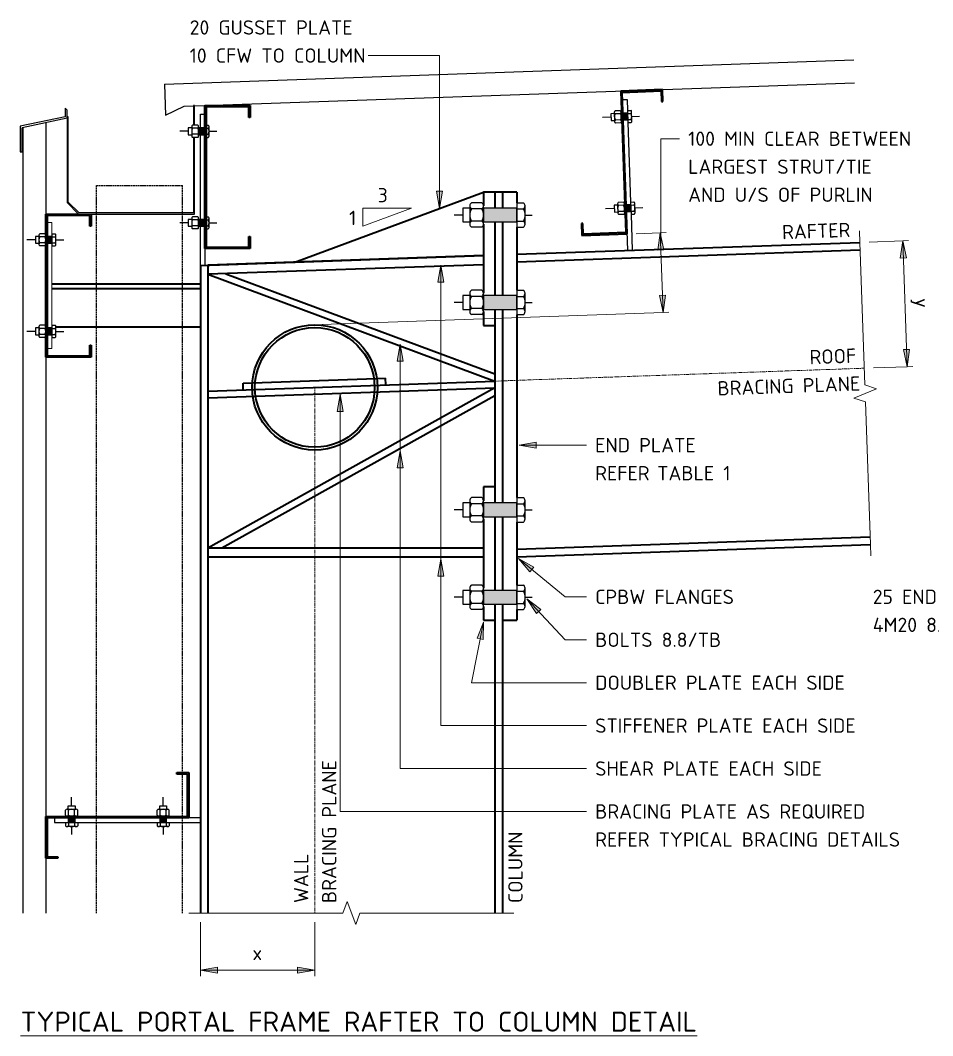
# Model space of a CAD drawing. Header units: millimetres. Extents: x 1310 to 9205, y 2519 to 7555.
# Drawn here: x 4282 to 5876, y 5654 to 7428 of the extents above; entities that cross this region are included whole.
import ezdxf

# ---------------------------------------------------------------- set-up
doc = ezdxf.new("R2010")
doc.units = ezdxf.units.MM
doc.linetypes.add('Centre x0_5', pattern=[10.25, 1.5, -1.25, 6.25, -1.25])
doc.linetypes.add('Hidden', pattern=[4, 3, -1])
for name, color, linetype, lineweight in [('A-000-T_TEXT', 231, 'Continuous', 13), ('A-010-D_DIM', 211, 'Continuous', 13), ('A-010-D_DIM-10', 211, 'Continuous', 13), ('A-010-M_LINE', 90, 'Continuous', 13), ('Z-000-T_TEXT', 131, 'Continuous', 18), ('Z-060-M_DETAIL', 92, 'Continuous', 25)]:
    doc.layers.add(name, color=color, linetype=linetype, lineweight=lineweight)
doc.styles.add('ISOCPEUR', font='isocpeur.ttf', dxfattribs={"height": 25})
doc.styles.add('ISOCPEUR_1', font='isocpeur.ttf', dxfattribs={"height": 35})
doc.styles.add('ISOCPEUR_B', font='', dxfattribs={"height": 25})
doc.styles.get('ISOCPEUR_B').set_extended_font_data('ISOCPEUR', bold=True)
doc.dimstyles.new('2_5___Arrow', dxfattribs={"dimscale": 304.8, "dimtxt": 24.899529, "dimasz": 0.098425, "dimexe": 0.032808, "dimexo": 0.052493, "dimgap": 0.032808, "dimtad": 1, "dimdec": 0, "dimzin": 0, "dimdsep": 46, "dimtxsty": 'ISOCPEUR', "dimsah": 1, "dimcen": 0.09, "dimadec": 0, "dimazin": 0, "dimtfac": 1, "dimtdec": 4, "dimtix": 1, "dimtmove": 0, "dimatfit": 3, "dimfxl": 1, "dimtvp": 1, "dimtolj": 1, "dimtzin": 0, "dimlwd": 18, "dimlwe": 18, "dimarcsym": 2})
doc.dimstyles.new('2_5___Arrow_Tick', dxfattribs={"dimscale": 304.8, "dimtxt": 24.899529, "dimasz": 0.098425, "dimexe": 0.032808, "dimexo": 0.052493, "dimgap": 0.008202, "dimtad": 1, "dimdec": 0, "dimzin": 0, "dimdsep": 46, "dimtxsty": 'ISOCPEUR', "dimsah": 1, "dimcen": 0.09, "dimadec": 0, "dimazin": 0, "dimtfac": 1, "dimtdec": 4, "dimtix": 1, "dimtmove": 0, "dimatfit": 3, "dimfxl": 1, "dimtvp": 1, "dimtolj": 1, "dimtzin": 0, "dimlwd": 18, "dimlwe": 18, "dimarcsym": 2})

# ---------------------------------------------------------------- blocks, each defined once
blk = doc.blocks.new('NRP_Break Line _v2_ - Section-3988991-S-6911 - _INDUSTRIAL_ TYPICAL PORTAL FRAME AND AWNING DETAILS')
at = {"layer": 'Z-060-M_DETAIL', "lineweight": 18}
for p, q in [((0, 0), (249, 0)), ((279, 0), (528, 0))]:
    blk.add_line(p, q, dxfattribs=at)
blk = doc.blocks.new('NRP_Bolt Detailed Section _v2_ - M24-3988992-S-6911 - _INDUSTRIAL_ TYPICAL PORTAL FRAME AND AWNING DETAILS')
at = {"layer": 'Z-060-M_DETAIL'}
blk.add_hatch(color=256, dxfattribs=at).paths.add_polyline_path([(50.7, 12), (0, 12), (0, -12), (58.2, -12), (58.2, 12)])
for p, q in [((0, 21.3), (-11.6, 21.3)), ((0, -21.3), (0, 21.3)), ((61.2, 21.3), (79.2, 21.3)), ((-14.6, 16), (-14.6, -16)), ((0, 10.7), (-11.6, 10.7)), ((58.2, 12), (0, 12)), ((0, 12), (0, -12)), ((58.2, 16), (58.2, -16)), ((58.2, -12), (58.2, 12)), ((61.2, 10.7), (79.2, 10.7)), ((82.2, -16), (82.2, 16)), ((94.2, 12), (82.2, 12)), ((94.2, -12), (94.2, 12)), ((-14.6, 0), (-27, 0)), ((0, -10.7), (-11.6, -10.7)), ((0, -12), (58.2, -12)), ((61.2, -10.7), (79.2, -10.7)), ((82.2, -12), (94.2, -12)), ((94.2, 0), (109.2, 0)), ((0, -21.3), (-11.6, -21.3)), ((61.2, -21.3), (79.2, -21.3))]:
    blk.add_line(p, q, dxfattribs=at)
for centre, radius, start, end in [((-8.4, 16), 6.19, 120.5102, 239.4898), ((64.4, 16), 6.19, 120.5102, 239.4898), ((76, 16), 6.19, 300.5102, 59.4898), ((5.6, 0), 20.2, 148.1145, 211.8855), ((78.4, 0), 20.2, 148.1145, 211.8855), ((62, 0), 20.2, 328.1145, 31.8855), ((-8.4, -16), 6.19, 120.5102, 239.4898), ((64.4, -16), 6.19, 120.5102, 239.4898), ((76, -16), 6.19, 300.5102, 59.4898)]:
    blk.add_arc(centre, radius, start, end, dxfattribs=at)
blk = doc.blocks.new('NRP_Purlin Cleat _v2_ - 250-V1-S-6911 - _INDUSTRIAL_ TYPICAL PORTAL FRAME AND AWNING DETAILS')
at = {"layer": 'Z-060-M_DETAIL'}
for points in [[(8, 239.9), (-3, 239.9), (-3, 227.9), (8, 227.9)], [(8, 79.9), (-3, 79.9), (-3, 67.9), (8, 67.9)]]:
    blk.add_hatch(color=256, dxfattribs=at).paths.add_polyline_path(points)
for p, q in [((0, 239.9), (0, 263.9)), ((0, 263.9), (8, 263.9)), ((8, 263.9), (8, 244.5)), ((-21, 233.9), (-36, 233.9)), ((-15, 239.9), (-21, 239.9)), ((-21, 239.9), (-21, 227.9)), ((-15, 241.9), (-15, 225.9)), ((-4.5, 244.5), (-13.5, 244.5)), ((-4.5, 239.2), (-13.5, 239.2)), ((-3, 225.9), (-3, 241.9)), ((8, 239.9), (-3, 239.9)), ((-3, 239.9), (-3, 227.9)), ((8, 244.5), (13.8, 244.5)), ((8, 244.5), (8, 223.2)), ((8, 227.9), (8, 239.9)), ((8, 239.2), (13.8, 239.2)), ((15.3, 225.9), (15.3, 241.9)), ((15.3, 233.9), (29, 233.9)), ((-21, 227.9), (-15, 227.9)), ((-4.5, 228.5), (-13.5, 228.5)), ((-4.5, 223.2), (-13.5, 223.2)), ((-3, 227.9), (8, 227.9)), ((0, 79.9), (0, 227.9)), ((8, 228.5), (13.8, 228.5)), ((8, 223.2), (8, 84.5)), ((8, 223.2), (13.8, 223.2)), ((-21, 73.9), (-36, 73.9)), ((-15, 79.9), (-21, 79.9)), ((-21, 79.9), (-21, 67.9)), ((-15, 81.9), (-15, 65.9)), ((-4.5, 84.5), (-13.5, 84.5)), ((-4.5, 79.2), (-13.5, 79.2)), ((-3, 65.9), (-3, 81.9)), ((8, 79.9), (-3, 79.9)), ((-3, 79.9), (-3, 67.9)), ((8, 84.5), (13.8, 84.5)), ((8, 84.5), (8, 63.2)), ((8, 67.9), (8, 79.9)), ((8, 79.2), (13.8, 79.2)), ((15.3, 65.9), (15.3, 81.9)), ((15.3, 73.9), (29, 73.9)), ((-21, 67.9), (-15, 67.9)), ((-4.5, 68.5), (-13.5, 68.5)), ((-4.5, 63.2), (-13.5, 63.2)), ((-3, 67.9), (8, 67.9)), ((0, 0), (0, 67.9)), ((8, 68.5), (13.8, 68.5)), ((8, 63.2), (8, 0)), ((8, 63.2), (13.8, 63.2)), ((8, 0), (0, 0))]:
    blk.add_line(p, q, dxfattribs=at)
for centre, radius, start, end in [((-11.9, 241.9), 3.1, 120.5102, 239.4898), ((-4.9, 233.9), 10.1, 148.1145, 211.8855), ((-6.1, 241.9), 3.1, 300.5102, 59.4898), ((-13.1, 233.9), 10.1, 328.1145, 31.8855), ((12.2, 241.9), 3.1, 300.5102, 59.4898), ((5.2, 233.9), 10.1, 328.1145, 31.8855), ((-11.9, 225.9), 3.1, 120.5102, 239.4898), ((-6.1, 225.9), 3.1, 300.5102, 59.4898), ((12.2, 225.9), 3.1, 300.5102, 59.4898), ((-11.9, 81.9), 3.1, 120.5102, 239.4898), ((-4.9, 73.9), 10.1, 148.1145, 211.8855), ((-6.1, 81.9), 3.1, 300.5102, 59.4898), ((-13.1, 73.9), 10.1, 328.1145, 31.8855), ((12.2, 81.9), 3.1, 300.5102, 59.4898), ((5.2, 73.9), 10.1, 328.1145, 31.8855), ((-11.9, 65.9), 3.1, 120.5102, 239.4898), ((-6.1, 65.9), 3.1, 300.5102, 59.4898), ((12.2, 65.9), 3.1, 300.5102, 59.4898)]:
    blk.add_arc(centre, radius, start, end, dxfattribs=at)
blk = doc.blocks.new('NRP_Purlin Cleat _v2_ - 250-3992997-S-6911 - _INDUSTRIAL_ TYPICAL PORTAL FRAME AND AWNING DETAILS')
at = {"layer": 'Z-060-M_DETAIL'}
for points in [[(8, 241), (-3, 241), (-3, 229), (8, 229)], [(8, 81), (-3, 81), (-3, 69), (8, 69)]]:
    blk.add_hatch(color=256, dxfattribs=at).paths.add_polyline_path(points)
for p, q in [((0, 241), (0, 265)), ((0, 265), (8, 265)), ((8, 265), (8, 245.7)), ((-21, 235), (-36, 235)), ((-15, 241), (-21, 241)), ((-21, 241), (-21, 229)), ((-15, 243), (-15, 227)), ((-4.5, 245.7), (-13.5, 245.7)), ((-4.5, 240.3), (-13.5, 240.3)), ((-3, 227), (-3, 243)), ((8, 241), (-3, 241)), ((-3, 241), (-3, 229)), ((8, 245.7), (13.8, 245.7)), ((8, 245.7), (8, 224.3)), ((8, 229), (8, 241)), ((8, 240.3), (13.8, 240.3)), ((15.3, 227), (15.3, 243)), ((15.3, 235), (29, 235)), ((-21, 229), (-15, 229)), ((-4.5, 229.7), (-13.5, 229.7)), ((-4.5, 224.3), (-13.5, 224.3)), ((-3, 229), (8, 229)), ((0, 81), (0, 229)), ((8, 229.7), (13.8, 229.7)), ((8, 224.3), (8, 85.7)), ((8, 224.3), (13.8, 224.3)), ((-21, 75), (-36, 75)), ((-15, 81), (-21, 81)), ((-21, 81), (-21, 69)), ((-15, 83), (-15, 67)), ((-4.5, 85.7), (-13.5, 85.7)), ((-4.5, 80.3), (-13.5, 80.3)), ((-3, 67), (-3, 83)), ((8, 81), (-3, 81)), ((-3, 81), (-3, 69)), ((8, 85.7), (13.8, 85.7)), ((8, 85.7), (8, 64.3)), ((8, 69), (8, 81)), ((8, 80.3), (13.8, 80.3)), ((15.3, 67), (15.3, 83)), ((15.3, 75), (29, 75)), ((-21, 69), (-15, 69)), ((-4.5, 69.7), (-13.5, 69.7)), ((-4.5, 64.3), (-13.5, 64.3)), ((-3, 69), (8, 69)), ((0, 0), (0, 69)), ((8, 69.7), (13.8, 69.7)), ((8, 64.3), (8, 0)), ((8, 64.3), (13.8, 64.3)), ((8, 0), (0, 0))]:
    blk.add_line(p, q, dxfattribs=at)
for centre, radius, start, end in [((-11.9, 243), 3.1, 120.5102, 239.4898), ((-4.9, 235), 10.1, 148.1145, 211.8855), ((-6.1, 243), 3.1, 300.5102, 59.4898), ((-13.1, 235), 10.1, 328.1145, 31.8855), ((12.2, 243), 3.1, 300.5102, 59.4898), ((5.2, 235), 10.1, 328.1145, 31.8855), ((-11.9, 227), 3.1, 120.5102, 239.4898), ((-6.1, 227), 3.1, 300.5102, 59.4898), ((12.2, 227), 3.1, 300.5102, 59.4898), ((-11.9, 83), 3.1, 120.5102, 239.4898), ((-4.9, 75), 10.1, 148.1145, 211.8855), ((-6.1, 83), 3.1, 300.5102, 59.4898), ((-13.1, 75), 10.1, 328.1145, 31.8855), ((12.2, 83), 3.1, 300.5102, 59.4898), ((5.2, 75), 10.1, 328.1145, 31.8855), ((-11.9, 67), 3.1, 120.5102, 239.4898), ((-6.1, 67), 3.1, 300.5102, 59.4898), ((12.2, 67), 3.1, 300.5102, 59.4898)]:
    blk.add_arc(centre, radius, start, end, dxfattribs=at)
blk = doc.blocks.new('NRP_Purlin Cleat _v2_ - 250-3992021-S-6911 - _INDUSTRIAL_ TYPICAL PORTAL FRAME AND AWNING DETAILS')
at = {"layer": 'Z-060-M_DETAIL'}
for points in [[(8, -71), (8, -59), (-3, -59), (-3, -71)], [(8, -231), (8, -219), (-3, -219), (-3, -231)]]:
    blk.add_hatch(color=256, dxfattribs=at).paths.add_polyline_path(points)
for p, q in [((0, 0), (0, -59)), ((8, 0), (0, 0)), ((8, -54.3), (8, 0)), ((-21, -65), (-36, -65)), ((-21, -71), (-21, -59)), ((-21, -59), (-15, -59)), ((-15, -73), (-15, -57)), ((-4.5, -54.3), (-13.5, -54.3)), ((-4.5, -59.7), (-13.5, -59.7)), ((-4.5, -70.3), (-13.5, -70.3)), ((-3, -57), (-3, -73)), ((-3, -59), (-3, -71)), ((8, -59), (-3, -59)), ((8, -54.3), (13.8, -54.3)), ((8, -75.7), (8, -54.3)), ((8, -71), (8, -59)), ((8, -59.7), (13.8, -59.7)), ((8, -70.3), (13.8, -70.3)), ((15.3, -57), (15.3, -73)), ((15.3, -65), (29, -65)), ((-15, -71), (-21, -71)), ((-4.5, -75.7), (-13.5, -75.7)), ((-3, -71), (8, -71)), ((0, -71), (0, -219)), ((8, -214.3), (8, -75.7)), ((8, -75.7), (13.8, -75.7)), ((-21, -225), (-36, -225)), ((-21, -231), (-21, -219)), ((-21, -219), (-15, -219)), ((-15, -233), (-15, -217)), ((-4.5, -214.3), (-13.5, -214.3)), ((-4.5, -219.7), (-13.5, -219.7)), ((-4.5, -230.3), (-13.5, -230.3)), ((-3, -217), (-3, -233)), ((-3, -219), (-3, -231)), ((8, -219), (-3, -219)), ((8, -214.3), (13.8, -214.3)), ((8, -235.7), (8, -214.3)), ((8, -231), (8, -219)), ((8, -219.7), (13.8, -219.7)), ((8, -230.3), (13.8, -230.3)), ((15.3, -217), (15.3, -233)), ((15.3, -225), (29, -225)), ((-15, -231), (-21, -231)), ((-4.5, -235.7), (-13.5, -235.7)), ((-3, -231), (8, -231)), ((0, -231), (0, -255)), ((8, -255), (8, -235.7)), ((8, -235.7), (13.8, -235.7)), ((0, -255), (8, -255))]:
    blk.add_line(p, q, dxfattribs=at)
for centre, radius, start, end in [((-11.9, -57), 3.1, 120.5102, 239.4898), ((-4.9, -65), 10.1, 148.1145, 211.8855), ((-11.9, -73), 3.1, 120.5102, 239.4898), ((-6.1, -57), 3.1, 300.5102, 59.4898), ((-13.1, -65), 10.1, 328.1145, 31.8855), ((-6.1, -73), 3.1, 300.5102, 59.4898), ((12.2, -57), 3.1, 300.5102, 59.4898), ((5.2, -65), 10.1, 328.1145, 31.8855), ((12.2, -73), 3.1, 300.5102, 59.4898), ((-11.9, -217), 3.1, 120.5102, 239.4898), ((-4.9, -225), 10.1, 148.1145, 211.8855), ((-11.9, -233), 3.1, 120.5102, 239.4898), ((-6.1, -217), 3.1, 300.5102, 59.4898), ((-13.1, -225), 10.1, 328.1145, 31.8855), ((-6.1, -233), 3.1, 300.5102, 59.4898), ((12.2, -217), 3.1, 300.5102, 59.4898), ((5.2, -225), 10.1, 328.1145, 31.8855), ((12.2, -233), 3.1, 300.5102, 59.4898)]:
    blk.add_arc(centre, radius, start, end, dxfattribs=at)
blk = doc.blocks.new('NRP_Bolt Detailed Section _v2_ - M12-3988971-S-6911 - _INDUSTRIAL_ TYPICAL PORTAL FRAME AND AWNING DETAILS')
at = {"layer": 'Z-060-M_DETAIL'}
blk.add_hatch(color=256, dxfattribs=at).paths.add_polyline_path([(0, 6), (0, -6), (10.4, -6), (10.4, 6)])
for p, q in [((-7.3, 8), (-7.3, -8)), ((0, 10.7), (-5.8, 10.7)), ((0, 5.3), (-5.8, 5.3)), ((0, -10.7), (0, 10.7)), ((10.4, 6), (0, 6)), ((0, 6), (0, -6)), ((10.4, 8), (10.4, -8)), ((10.4, -6), (10.4, 6)), ((11.9, 10.7), (20.9, 10.7)), ((11.9, 5.3), (20.9, 5.3)), ((22.4, -8), (22.4, 8)), ((28.4, 6), (22.4, 6)), ((28.4, -6), (28.4, 6)), ((-7.3, 0), (-21, 0)), ((0, -5.3), (-5.8, -5.3)), ((0, -10.7), (-5.8, -10.7)), ((0, -6), (10.4, -6)), ((11.9, -5.3), (20.9, -5.3)), ((11.9, -10.7), (20.9, -10.7)), ((22.4, -6), (28.4, -6)), ((28.4, 0), (43.4, 0))]:
    blk.add_line(p, q, dxfattribs=at)
for centre, radius, start, end in [((-4.2, 8), 3.1, 120.5102, 239.4898), ((2.8, 0), 10.1, 148.1145, 211.8855), ((13.5, 8), 3.1, 120.5102, 239.4898), ((20.5, 0), 10.1, 148.1145, 211.8855), ((19.3, 8), 3.1, 300.5102, 59.4898), ((12.3, 0), 10.1, 328.1145, 31.8855), ((-4.2, -8), 3.1, 120.5102, 239.4898), ((13.5, -8), 3.1, 120.5102, 239.4898), ((19.3, -8), 3.1, 300.5102, 59.4898)]:
    blk.add_arc(centre, radius, start, end, dxfattribs=at)
blk = doc.blocks.new('DIMBLOCK3-S-6911 - _INDUSTRIAL_ TYPICAL PORTAL FRAME AND AWNING DETAILS')
at = {"layer": 'A-010-D_DIM-10', "lineweight": 18}
for points in [[(5823.9, 7042.9), (5819.7, 7012.7), (5830.3, 7013.1)], [(5831.6, 6823.1), (5835.9, 6853.2), (5825.3, 6852.9)]]:
    blk.add_hatch(color=256, dxfattribs=at).paths.add_polyline_path(points)
for p, q in [((5823.9, 7042.9), (5765, 7040.8)), ((5823.9, 7042.9), (5819.7, 7012.7)), ((5823.9, 7042.9), (5833.9, 7043.3)), ((5831.6, 6823.1), (5823.9, 7042.9)), ((5830.3, 7013.1), (5823.9, 7042.9)), ((5819.7, 7012.7), (5830.3, 7013.1)), ((5835.9, 6853.2), (5825.3, 6852.9)), ((5825.3, 6852.9), (5831.6, 6823.1)), ((5831.6, 6823.1), (5835.9, 6853.2)), ((5831.6, 6823.1), (5772.7, 6821)), ((5831.6, 6823.1), (5841.6, 6823.4))]:
    blk.add_line(p, q, dxfattribs=at)
at = {"layer": 'A-010-D_DIM-10', "color": 0, "lineweight": 18, "insert": (5870.1, 6943.3), "char_height": 25, "width": 21.26, "attachment_point": 1, "rotation": 272, "line_spacing_factor": 1.149209, "style": 'ISOCPEUR'}
blk.add_mtext('y', dxfattribs=at)
blk = doc.blocks.new('DIMBLOCK4-S-6911 - _INDUSTRIAL_ TYPICAL PORTAL FRAME AND AWNING DETAILS')
at = {"layer": 'A-010-D_DIM-10', "lineweight": 18}
for points in [[(4596.4, 5768.5), (4626.4, 5763.3), (4626.4, 5773.8)], [(4796.4, 5768.5), (4766.4, 5773.8), (4766.4, 5763.3)]]:
    blk.add_hatch(color=256, dxfattribs=at).paths.add_polyline_path(points)
for p, q in [((4596.4, 5768.5), (4596.4, 5852.5)), ((4796.4, 5768.5), (4796.4, 5852.5)), ((4626.4, 5773.8), (4596.4, 5768.5)), ((4596.4, 5768.5), (4796.4, 5768.5)), ((4596.4, 5768.5), (4626.4, 5763.3)), ((4596.4, 5768.5), (4596.4, 5758.5)), ((4626.4, 5763.3), (4626.4, 5773.8)), ((4796.4, 5768.5), (4766.4, 5773.8)), ((4766.4, 5773.8), (4766.4, 5763.3)), ((4766.4, 5763.3), (4796.4, 5768.5)), ((4796.4, 5768.5), (4796.4, 5758.5))]:
    blk.add_line(p, q, dxfattribs=at)
at = {"layer": 'A-010-D_DIM-10', "color": 0, "lineweight": 18, "insert": (4687.5, 5811.2), "char_height": 25, "width": 21.26, "attachment_point": 1, "line_spacing_factor": 1.149209, "style": 'ISOCPEUR'}
blk.add_mtext('x', dxfattribs=at)
blk = doc.blocks.new('DIMBLOCK15-S-6911 - _INDUSTRIAL_ TYPICAL PORTAL FRAME AND AWNING DETAILS')
at = {"layer": 'A-010-D_DIM-10', "lineweight": 18}
for points in [[(5400.3, 7057), (5396, 7026.8), (5406.6, 7027.2)], [(5405.1, 6917.7), (5409.4, 6947.9), (5398.8, 6947.5)]]:
    blk.add_hatch(color=256, dxfattribs=at).paths.add_polyline_path(points)
for p, q in [((5400.3, 7057), (5358.3, 7055.5)), ((5400.3, 7057), (5396, 7026.8)), ((5400.3, 7057), (5410.3, 7057.3)), ((5405.1, 6917.7), (5400.3, 7057)), ((5406.6, 7027.2), (5400.3, 7057)), ((5396, 7026.8), (5406.6, 7027.2)), ((5409.4, 6947.9), (5398.8, 6947.5)), ((5398.8, 6947.5), (5405.1, 6917.7)), ((5405.1, 6917.7), (5409.4, 6947.9)), ((5405.1, 6917.7), (4808.5, 6896.9)), ((5405.1, 6917.7), (5415.1, 6918.1))]:
    blk.add_line(p, q, dxfattribs=at)

msp = doc.modelspace()

# ---------------------------------------------------------------- hatches: boundary and pattern name
at = {"layer": 'A-000-T_TEXT', "lineweight": 18}
for points in [[(5014.2, 7099.6), (5019.5, 7129.6), (5008.9, 7129.6)], [(5016.8, 7000.6), (5011.5, 6970.6), (5022.1, 6970.6)], [(4945.8, 6862.5), (4940.5, 6832.5), (4951, 6832.5)], [(4840.8, 6774.6), (4835.5, 6744.6), (4846.1, 6744.6)], [(5153.5, 6686), (5183.5, 6680.7), (5183.5, 6691.3)], [(4945.8, 6676.3), (4940.5, 6646.3), (4951, 6646.3)], [(5016.8, 6487.1), (5011.5, 6457.1), (5022.1, 6457.1)], [(5152.6, 6488), (5172.4, 6464.9), (5179.2, 6473)], [(5167.2, 6417.3), (5183.9, 6391.8), (5191.6, 6399.1)], [(5091.5, 6376.9), (5080.4, 6348.5), (5090.8, 6346.4)]]:
    msp.add_hatch(color=7, dxfattribs=at).paths.add_polyline_path(points)

# ---------------------------------------------------------------- linework, layer by layer
at = {"layer": 'A-000-T_TEXT', "color": 7, "lineweight": 18}
for p, q in [((4890.5, 7366.7), (4889.8, 7366.7)), ((5014.2, 7366.7), (4890.5, 7366.7)), ((5014.2, 7099.6), (5014.2, 7366.7)), ((5401, 7221.4), (5434, 7221.4)), ((5401, 7038.2), (5401, 7221.4)), ((5019.5, 7129.6), (5008.9, 7129.6)), ((5008.9, 7129.6), (5014.2, 7099.6)), ((5014.2, 7099.6), (5019.5, 7129.6)), ((5016.8, 7000.6), (5011.5, 6970.6)), ((5022.1, 6970.6), (5016.8, 7000.6)), ((5016.8, 7000.6), (5016.8, 6196)), ((5011.5, 6970.6), (5022.1, 6970.6)), ((4945.8, 6862.5), (4940.5, 6832.5)), ((4951, 6832.5), (4945.8, 6862.5)), ((4945.8, 6862.5), (4945.8, 6121)), ((4940.5, 6832.5), (4951, 6832.5)), ((4840.8, 6774.6), (4835.5, 6744.6)), ((4846.1, 6744.6), (4840.8, 6774.6)), ((4840.8, 6774.6), (4840.8, 6046)), ((4835.5, 6744.6), (4846.1, 6744.6)), ((5183.5, 6691.3), (5153.5, 6686)), ((5183.5, 6680.7), (5183.5, 6691.3)), ((4945.8, 6676.3), (4940.5, 6646.3)), ((4951, 6646.3), (4945.8, 6676.3)), ((4945.8, 6676.3), (4945.8, 6121)), ((5153.5, 6686), (5183.5, 6680.7)), ((5153.5, 6686), (5271.4, 6686)), ((4940.5, 6646.3), (4951, 6646.3)), ((5016.8, 6487.1), (5011.5, 6457.1)), ((5022.1, 6457.1), (5016.8, 6487.1)), ((5016.8, 6487.1), (5016.8, 6196)), ((5152.6, 6488), (5172.4, 6464.9)), ((5179.2, 6473), (5152.6, 6488)), ((5152.6, 6488), (5234.1, 6421)), ((5172.4, 6464.9), (5179.2, 6473)), ((5011.5, 6457.1), (5022.1, 6457.1)), ((5167.2, 6417.3), (5183.9, 6391.8)), ((5191.6, 6399.1), (5167.2, 6417.3)), ((5167.2, 6417.3), (5234.1, 6346)), ((5234.1, 6421), (5271.4, 6421)), ((5183.9, 6391.8), (5191.6, 6399.1)), ((5091.5, 6376.9), (5070.3, 6271)), ((5091.5, 6376.9), (5080.4, 6348.5)), ((5090.8, 6346.4), (5091.5, 6376.9)), ((5080.4, 6348.5), (5090.8, 6346.4)), ((5234.1, 6346), (5271.4, 6346)), ((5070.3, 6271), (5271.4, 6271)), ((5016.8, 6196), (5271.4, 6196)), ((5016.8, 6196), (5271.4, 6196)), ((4945.8, 6121), (5271.4, 6121)), ((4945.8, 6121), (5271.4, 6121)), ((4840.8, 6046), (5271.4, 6046))]:
    msp.add_line(p, q, dxfattribs=at)
at = {"layer": 'A-010-M_LINE', "lineweight": 25}
for p, q in [((4533.6, 7316.9), (5738.5, 7359)), ((4533.6, 7316.9), (4535.5, 7262.7)), ((4586.3, 7278.7), (5739.9, 7319)), ((4363.6, 7271.3), (4360, 7274.8)), ((4360, 7274.8), (4360, 7259.8)), ((4535.5, 7262.7), (4568.3, 7278.1)), ((4568.3, 7278.1), (4584.4, 7278.7)), ((4586.4, 7279.4), (4584.4, 7279.4)), ((4584.4, 7279.4), (4584.4, 7245)), ((4586.4, 7245), (4586.4, 7279.4)), ((4360, 7259.8), (4281.8, 7243.2)), ((4363.6, 7257.3), (4285.1, 7240.7)), ((4363.6, 7257.3), (4363.6, 7271.3)), ((4365.6, 7259.8), (4363.6, 7259.8)), ((4363.6, 7259.8), (4363.6, 7109.8)), ((4365.6, 7257.8), (4365.6, 7259.8)), ((4365.6, 7110.6), (4365.6, 7257.8)), ((4281.8, 7243.2), (4281.8, 7198.2)), ((4285.1, 7198.2), (4285.1, 7240.7)), ((4286.4, 7240.9), (4286.4, 5868.5)), ((4326.4, 7249.4), (4326.4, 7052.8)), ((4584.4, 7223.7), (4584.4, 7091.8)), ((4586.4, 7089.8), (4586.4, 7223.7)), ((4281.8, 7198.2), (4285.1, 7198.2)), ((4363.6, 7109.8), (4383.6, 7089.8)), ((4384.4, 7091.8), (4365.6, 7110.6)), ((4383.6, 7089.8), (4586.4, 7089.8)), ((4584.4, 7091.8), (4384.4, 7091.8)), ((4326.4, 7036.8), (4326.4, 6892.8)), ((4326.4, 6876.8), (4326.4, 5868.5))]:
    msp.add_line(p, q, dxfattribs=at)
at = {"layer": 'A-010-M_LINE', "lineweight": 35}
for p, q in [((5404.1, 7307.3), (5331.2, 7304.7)), ((5331.2, 7304.7), (5339.8, 7057.3)), ((5333.7, 7302.4), (5401.8, 7304.8)), ((5342.3, 7055), (5333.7, 7302.4)), ((5401.8, 7304.8), (5402.5, 7286.2)), ((5404.9, 7286.3), (5404.1, 7307.3)), ((4604.4, 7029.4), (4604.4, 7279.4)), ((4604.4, 7279.4), (4683.5, 7279.4)), ((4681.1, 7277), (4606.8, 7277)), ((4606.8, 7277), (4606.8, 7031.8)), ((4681.1, 7258.4), (4681.1, 7277)), ((4683.5, 7279.4), (4683.5, 7258.4)), ((5402.5, 7286.2), (5404.9, 7286.3)), ((4683.5, 7258.4), (4681.1, 7258.4)), ((4761.4, 7005.8), (5091.2, 7128.1)), ((5091.2, 7128.1), (5091.2, 7104.1)), ((5111.2, 7128.1), (5091.2, 7128.1)), ((5111.2, 7128.1), (5111.2, 7100.1)), ((5124.4, 7128.1), (5111.2, 7128.1)), ((5124.4, 7128.1), (5124.4, 7100.1)), ((5149.4, 7128.1), (5124.4, 7128.1)), ((5149.4, 7128.1), (5149.4, 7109.4)), ((4326.4, 7052.8), (4326.4, 7089.8)), ((4326.4, 7089.8), (4383.6, 7089.8)), ((4403.1, 7087.4), (4328.8, 7087.4)), ((4328.8, 7087.4), (4328.8, 7050.8)), ((4403.1, 7068.8), (4403.1, 7087.4)), ((4405.5, 7089.8), (4405.5, 7068.8)), ((4405.5, 7068.8), (4403.1, 7068.8)), ((5091.2, 7072.1), (5091.2, 6951.3)), ((5111.2, 7076.1), (5111.2, 6947.3)), ((5124.4, 7076.1), (5124.4, 6947.3)), ((5149.4, 7066.7), (5149.4, 6956.6)), ((5265, 7073.3), (5262.6, 7073.2)), ((5262.6, 7073.2), (5263.4, 7052.2)), ((5265.7, 7054.7), (5265, 7073.3)), ((4681.1, 7031.8), (4681.1, 7050.4)), ((4681.1, 7050.4), (4683.5, 7050.4)), ((4683.5, 7050.4), (4683.5, 7029.4)), ((5263.4, 7052.2), (5342.3, 7055)), ((5339.8, 7057.3), (5265.7, 7054.7)), ((4326.4, 6892.8), (4326.4, 7036.8)), ((4328.8, 7038.8), (4328.8, 6890.8)), ((4683.5, 7029.4), (4604.4, 7029.4)), ((4606.8, 7031.8), (4681.1, 7031.8)), ((5149.4, 7019.4), (5749, 7040.3)), ((5149.4, 7006.1), (5749.5, 7027.1)), ((4596.4, 7000), (5091.2, 7017.3)), ((5091.2, 7017.3), (4609.6, 7000.5)), ((4596.4, 7000), (4596.4, 5868.5)), ((5091.2, 7001.3), (4609.6, 6984.5)), ((4609.6, 7000.5), (4609.6, 5868.5)), ((4609.6, 6984.5), (5111.1, 6797.9)), ((4641, 6985.6), (5111.2, 6810.7)), ((4336.8, 6967.6), (4596.4, 6967.6)), ((4336.8, 6959.6), (4596.4, 6959.6)), ((5091.2, 6919.3), (5091.2, 6895.3)), ((5111.2, 6923.3), (5111.2, 6585)), ((5124.4, 6923.3), (5124.4, 6585)), ((5149.4, 6913.9), (5149.4, 6594.3)), ((4344.1, 6892.6), (4596.4, 6892.6)), ((5091.2, 6895.3), (5111.2, 6895.3)), ((4326.4, 6839.8), (4326.4, 6876.8)), ((4328.8, 6878.8), (4328.8, 6842.2)), ((4403.1, 6842.2), (4403.1, 6860.8)), ((4403.1, 6860.8), (4405.5, 6860.8)), ((4405.5, 6860.8), (4405.5, 6839.8)), ((4405.5, 6839.8), (4326.4, 6839.8)), ((4328.8, 6842.2), (4403.1, 6842.2)), ((4609.6, 6780.4), (5111.2, 6797.9)), ((4671, 6794.5), (4920.2, 6803.2)), ((4671.4, 6782.5), (4671, 6794.5)), ((4920.6, 6791.2), (4920.2, 6803.2)), ((5111.2, 6785.9), (4609.3, 6506.2)), ((4609.6, 6768.4), (5111.2, 6785.9)), ((5111.2, 6772.1), (4633.9, 6506.2)), ((5091.2, 6613), (5091.2, 6589)), ((5111.2, 6613), (5091.2, 6613)), ((5091.2, 6557), (5091.2, 6436.2)), ((5111.2, 6561), (5111.2, 6432.2)), ((5124.4, 6561), (5124.4, 6432.2)), ((5149.4, 6551.6), (5149.4, 6441.5)), ((5149.4, 6504.2), (5767, 6525.8)), ((5149.4, 6491), (5767.4, 6512.6)), ((5091.2, 6506.2), (4609.3, 6506.2)), ((5091.2, 6490.2), (4609.6, 6490.2)), ((5111.2, 6408.2), (5111.2, 5868.5)), ((5124.4, 6408.2), (5124.4, 5868.5)), ((5091.2, 6404.2), (5091.2, 6380.2)), ((5149.4, 6398.8), (5149.4, 6380.2)), ((5091.2, 6380.2), (5111.2, 6380.2)), ((5124.4, 6380.2), (5149.4, 6380.2)), ((4555.4, 6111.4), (4555.4, 6113.8)), ((4555.4, 6113.8), (4576.4, 6113.8)), ((4574, 6111.4), (4555.4, 6111.4)), ((4574, 6037.2), (4574, 6111.4)), ((4576.4, 6113.8), (4576.4, 6034.8)), ((4326.4, 5964.2), (4326.4, 6037.2)), ((4326.4, 6037.2), (4574, 6037.2)), ((4576.4, 6034.8), (4328.8, 6034.8)), ((4328.8, 6034.8), (4328.8, 5966.6)), ((4347.4, 5964.2), (4326.4, 5964.2)), ((4328.8, 5966.6), (4347.4, 5966.6)), ((4347.4, 5966.6), (4347.4, 5964.2))]:
    msp.add_line(p, q, dxfattribs=at)
at = {"layer": 'A-010-M_LINE', "linetype": 'Hidden', "lineweight": 25}
for p, q in [((4415, 5868.5), (4415, 7139.8)), ((4415, 7139.8), (4565, 7139.8)), ((4565, 5868.5), (4565, 7139.8)), ((5091.2, 7017.3), (4761.4, 7005.8))]:
    msp.add_line(p, q, dxfattribs=at)
at = {"layer": 'A-010-M_LINE'}
for p, q in [((4880.5, 7068.6), (4965.5, 7100.1)), ((4965.5, 7100.1), (4880.5, 7100.1)), ((4880.5, 7100.1), (4880.5, 7068.6))]:
    msp.add_line(p, q, dxfattribs=at)
at = {"layer": 'A-010-M_LINE', "lineweight": 18}
for p, q in [((4336.8, 7074.8), (4328.8, 7074.8)), ((4328.8, 7074.8), (4328.8, 7050.8)), ((4336.8, 7055.5), (4336.8, 7074.8)), ((4328.8, 7038.8), (4328.8, 6890.8)), ((4336.8, 6895.5), (4336.8, 7034.1)), ((4328.8, 6878.8), (4328.8, 6854.8)), ((4336.8, 6854.8), (4336.8, 6874.1)), ((4328.8, 6854.8), (4336.8, 6854.8))]:
    msp.add_line(p, q, dxfattribs=at)
at = {"layer": 'A-010-M_LINE', "linetype": 'Centre x0_5', "lineweight": 18}
for p, q in [((4796.4, 6786.9), (5756.7, 6820.4)), ((4796.4, 5868.5), (4796.4, 6786.9))]:
    msp.add_line(p, q, dxfattribs=at)
at = {"layer": 'A-010-M_LINE', "lineweight": 35}
for radius in [109.5, 104.5]:
    msp.add_circle((4796.4, 6786.9), radius, dxfattribs=at)
at = {"layer": 'Z-000-T_TEXT'}
for p, q in [((5749, 7040.3), (5748.3, 7060.3)), ((5777.9, 6784.6), (5738.5, 6768.3)), ((5757.7, 6791.4), (5777.9, 6784.6)), ((5738.5, 6768.3), (5758.7, 6761.5)), ((5767.4, 6512.6), (5768.1, 6492.6)), ((4852.9, 5888.5), (4845.4, 5868.5)), ((4867.9, 5848.5), (4852.9, 5888.5)), ((4596.4, 5868.5), (4576.4, 5868.5)), ((4875.4, 5868.5), (4867.9, 5848.5)), ((5124.4, 5868.5), (5144.4, 5868.5))]:
    msp.add_line(p, q, dxfattribs=at)

# ---------------------------------------------------------------- block references
at = {"layer": 'Z-060-M_DETAIL'}
for name, p, rotation in [('NRP_Purlin Cleat _v2_ - 250-V1-S-6911 - _INDUSTRIAL_ TYPICAL PORTAL FRAME AND AWNING DETAILS', (5343.3, 7026.1), 2.00000000000013), ('NRP_Bolt Detailed Section _v2_ - M24-3988992-S-6911 - _INDUSTRIAL_ TYPICAL PORTAL FRAME AND AWNING DETAILS', (5149.4, 7088.1), 180), ('NRP_Bolt Detailed Section _v2_ - M12-3988971-S-6911 - _INDUSTRIAL_ TYPICAL PORTAL FRAME AND AWNING DETAILS', (4336.8, 7044.8), 180), ('NRP_Bolt Detailed Section _v2_ - M24-3988992-S-6911 - _INDUSTRIAL_ TYPICAL PORTAL FRAME AND AWNING DETAILS', (5149.4, 6935.3), 180), ('NRP_Bolt Detailed Section _v2_ - M12-3988971-S-6911 - _INDUSTRIAL_ TYPICAL PORTAL FRAME AND AWNING DETAILS', (4336.8, 6884.8), 180), ('NRP_Bolt Detailed Section _v2_ - M24-3988992-S-6911 - _INDUSTRIAL_ TYPICAL PORTAL FRAME AND AWNING DETAILS', (5149.4, 6573), 180), ('NRP_Bolt Detailed Section _v2_ - M24-3988992-S-6911 - _INDUSTRIAL_ TYPICAL PORTAL FRAME AND AWNING DETAILS', (5149.4, 6420.2), 180), ('NRP_Purlin Cleat _v2_ - 250-3992021-S-6911 - _INDUSTRIAL_ TYPICAL PORTAL FRAME AND AWNING DETAILS', (4596.4, 6034.8), 270.0000000000002)]:
    msp.add_blockref(name, p, dxfattribs=dict(at, rotation=rotation))
msp.add_blockref('NRP_Purlin Cleat _v2_ - 250-3992997-S-6911 - _INDUSTRIAL_ TYPICAL PORTAL FRAME AND AWNING DETAILS', (4596.4, 6999.4), dxfattribs=at)
at = {"layer": 'Z-060-M_DETAIL', "lineweight": 18}
for p, rotation in [((5749, 7040.3), 272), ((5124.4, 5868.5), 180)]:
    msp.add_blockref('NRP_Break Line _v2_ - Section-3988991-S-6911 - _INDUSTRIAL_ TYPICAL PORTAL FRAME AND AWNING DETAILS', p, dxfattribs=dict(at, rotation=rotation))

# ---------------------------------------------------------------- texts
at = {"layer": 'A-000-T_TEXT', "color": 7, "lineweight": 18, "attachment_point": 1}
for s, insert, char_height, width, style in [('20 GUSSET PLATE', (4577.8, 7428.2), 25, 340.717, 'ISOCPEUR'), ('10 CFW TO COLUMN', (4577.8, 7379.2), 25, 359.958, 'ISOCPEUR'), ('100 MIN CLEAR BETWEEN', (5449, 7233.9), 25, 460.97, 'ISOCPEUR'), ('LARGEST STRUT/TIE', (5449, 7185), 25, 381.603, 'ISOCPEUR'), ('3', (4906.4, 7135.3), 25, 21.646, 'ISOCPEUR'), ('AND U/S OF PURLIN', (5449, 7136), 25, 372.785, 'ISOCPEUR'), ('1', (4856.4, 7095.6), 25, 15.232, 'ISOCPEUR'), ('END PLATE', (5286.4, 6698.5), 25, 206.835, 'ISOCPEUR'), ('REFER ', (5286.4, 6649.5), 25, 131.477, 'ISOCPEUR'), ('TABLE 1', (5394.9, 6649.5), 25, 157.932, 'ISOCPEUR_B'), ('CPBW FLANGES', (5286.4, 6433.5), 25, 286.202, 'ISOCPEUR'), ('25 END PLATE', (5771.6, 6433.5), 25, 268.565, 'ISOCPEUR'), ('4M20 8.8/S BOLTS', (5771.6, 6384.5), 25, 347.131, 'ISOCPEUR'), ('BOLTS 8.8/TB', (5286.4, 6358.5), 25, 258.143, 'ISOCPEUR'), ('DOUBLER PLATE EACH SIDE', (5286.4, 6283.5), 25, 510.675, 'ISOCPEUR'), ('STIFFENER PLATE EACH SIDE', (5286.4, 6208.5), 25, 538.734, 'ISOCPEUR'), ('SHEAR PLATE EACH SIDE', (5286.4, 6133.5), 25, 468.185, 'ISOCPEUR'), ('BRACING PLATE AS REQUIRED', (5286.4, 6058.5), 25, 551.561, 'ISOCPEUR'), ('REFER TYPICAL BRACING DETAILS', (5286.4, 6009.5), 25, 628.523, 'ISOCPEUR'), ('\\LTYPICAL PORTAL FRAME RAFTER TO COLUMN DETAIL', (4282.3, 5696.3), 35, 1399.746, 'ISOCPEUR_1')]:
    msp.add_mtext(s, dxfattribs=dict(at, insert=insert, char_height=char_height, width=width, style=style))
at = {"layer": 'A-000-T_TEXT', "color": 7, "lineweight": 18, "char_height": 25, "attachment_point": 1, "style": 'ISOCPEUR'}
for s, insert, width, rotation in [('RAFTER', (5612.6, 7070.6), 142.7, 2), ('ROOF', (5660.6, 6852.2), 93.797, 2), ('BRACING PLANE', (5499.7, 6797.6), 291.013, 2), ('BRACING PLANE', (4809.1, 5886), 291.013, 90), ('COLUMN', (5134.5, 5886), 142.7, 90), ('WALL', (4760.1, 5886), 104.219, 90)]:
    msp.add_mtext(s, dxfattribs=dict(at, insert=insert, width=width, rotation=rotation))

# ---------------------------------------------------------------- dimensions: what is measured, and where the dimension line sits
at = {"layer": 'A-010-D_DIM', "lineweight": 18}
for base, p1, p2, text, dimstyle, override, picture, middle in [((5400.3, 7057), (4792.5, 6896.3), (5342.3, 7055), '\u200c', '2_5___Arrow_Tick', {"dimpost": '<>', "dimfxl": 572.210615}, 'DIMBLOCK15-S-6911 - _INDUSTRIAL_ TYPICAL PORTAL FRAME AND AWNING DETAILS', (5420, 6988)), ((5823.9, 7042.9), (5756.7, 6820.4), (5749, 7040.3), 'y', '2_5___Arrow', {"dimpost": '<>', "dimfxl": 219.987817}, 'DIMBLOCK3-S-6911 - _INDUSTRIAL_ TYPICAL PORTAL FRAME AND AWNING DETAILS', (5854, 6933.9))]:
    dim = msp.add_linear_dim(base=base, p1=p1, p2=p2, angle=272, text=text, dimstyle=dimstyle, override=override, dxfattribs=at)
    dim.commit()
    dim.dimension.update_dxf_attribs({"geometry": picture, "text_midpoint": middle})
dim = msp.add_linear_dim(base=(4796.4, 5768.5), p1=(4596.4, 5868.5), p2=(4796.4, 5868.5), text='x', dimstyle='2_5___Arrow', override={"dimpost": '<>', "dimfxl": 200}, dxfattribs=at)
dim.commit()
dim.dimension.update_dxf_attribs({"geometry": 'DIMBLOCK4-S-6911 - _INDUSTRIAL_ TYPICAL PORTAL FRAME AND AWNING DETAILS', "text_midpoint": (4696.4, 5791)})

doc.saveas('drawing.dxf')
